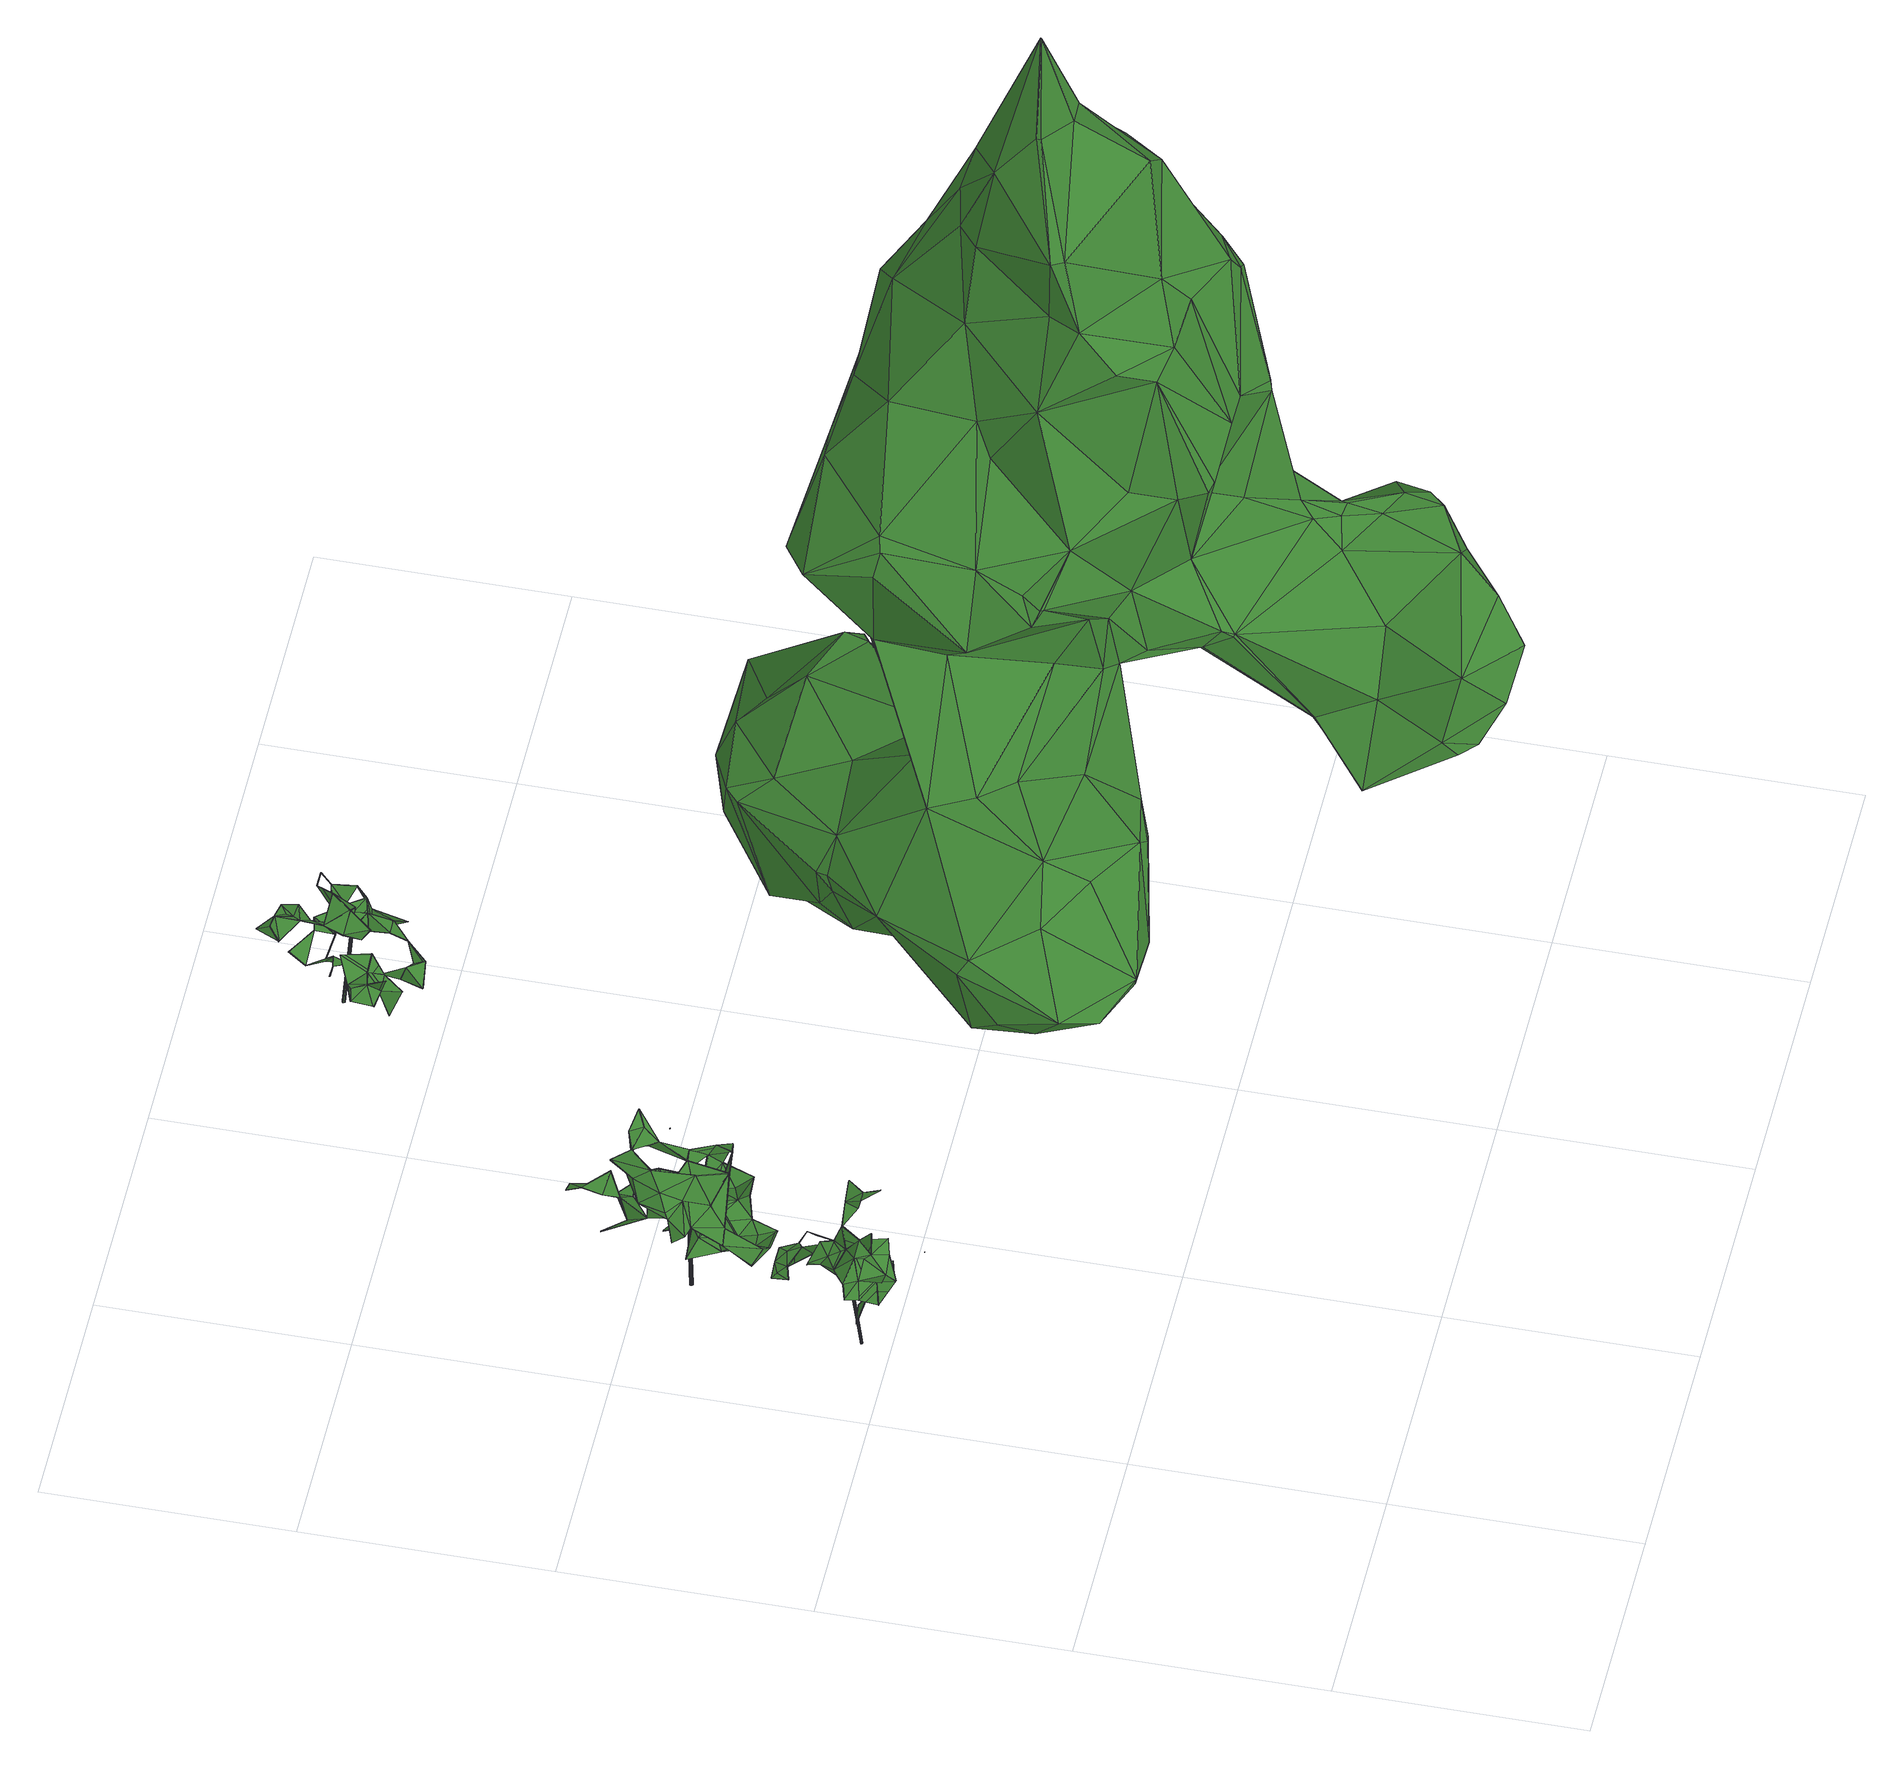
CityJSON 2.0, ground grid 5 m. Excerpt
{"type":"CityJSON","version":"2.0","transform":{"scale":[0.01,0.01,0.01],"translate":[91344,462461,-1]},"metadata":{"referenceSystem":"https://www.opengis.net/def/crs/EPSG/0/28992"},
"CityObjects":{
"tree1":{"type":"SolitaryVegetationObject","attributes":{"gtid":343,"crown_width_m":2.61,"crown_median_z":1.48,"trunk_H_m":1.97,"trunk_DBH_m":0.0463,"trunk_radius_m":0.0232,"trunk_base_height_m":-0.49,"original_gtid":"349"},"geometry":[{"type":"MultiSurface","lod":"3","boundaries":[[[0,1,2]],[[3,2,4]],[[5,6,7]],[[0,2,8]],[[9,10,11]],[[12,13,10]],[[14,15,16]],[[17,18,19]],[[20,21,22]],[[23,24,25]],[[26,24,23]],[[27,28,29]],[[13,30,16]],[[31,32,33]],[[34,35,36]],[[5,37,22]],[[22,37,38]],[[39,40,41]],[[42,43,44]],[[45,46,47]],[[48,27,49]],[[50,29,48]],[[20,51,52]],[[53,52,51]],[[54,55,56]],[[57,49,27]],[[58,6,28]],[[9,59,60]],[[61,62,63]],[[64,65,66]],[[3,4,62]],[[8,3,62]],[[67,25,24]],[[24,68,67]],[[67,68,25]],[[23,69,70]],[[71,62,61]],[[72,73,74]],[[0,71,75]],[[62,0,8]],[[71,0,62]],[[76,77,78]],[[79,80,47]],[[81,55,66]],[[12,82,13]],[[64,83,84]],[[55,83,64]],[[85,4,86]],[[25,87,88]],[[39,89,90]],[[39,90,40]],[[17,91,18]],[[82,33,13]],[[81,39,92]],[[8,2,3]],[[80,93,47]],[[40,94,41]],[[79,95,96]],[[53,97,44]],[[44,97,42]],[[42,98,43]],[[99,80,100]],[[91,17,22]],[[101,46,45]],[[79,46,101]],[[97,53,51]],[[97,51,38]],[[50,57,29]],[[29,27,48]],[[102,103,104]],[[99,100,105]],[[23,25,106]],[[107,41,34]],[[108,109,103]],[[27,83,28]],[[7,83,27]],[[30,110,16]],[[111,43,112]],[[113,114,105]],[[42,97,98]],[[84,83,7]],[[115,101,116]],[[95,115,117]],[[9,11,59]],[[32,110,30]],[[41,94,118]],[[116,117,115]],[[86,49,57]],[[106,25,88]],[[20,77,76]],[[36,92,107]],[[109,94,114]],[[88,69,106]],[[78,18,76]],[[97,53,98]],[[1,75,119]],[[57,120,86]],[[48,120,57]],[[116,95,117]],[[66,90,89]],[[40,90,66]],[[63,121,61]],[[4,85,62]],[[91,76,18]],[[122,30,13]],[[123,93,80]],[[121,43,111]],[[121,111,61]],[[66,70,102]],[[69,102,70]],[[63,62,85]],[[49,124,48]],[[2,1,124]],[[119,124,1]],[[2,124,4]],[[121,85,86]],[[63,85,121]],[[68,24,26]],[[92,35,56]],[[30,70,66]],[[81,89,39]],[[55,28,83]],[[116,96,95]],[[39,41,107]],[[29,7,27]],[[91,22,21]],[[105,100,125]],[[126,127,14]],[[60,82,128]],[[60,128,129]],[[33,60,31]],[[33,82,60]],[[32,130,122]],[[87,103,131]],[[87,108,103]],[[118,34,41]],[[123,100,93]],[[125,103,113]],[[132,128,10]],[[118,94,66]],[[51,22,38]],[[109,108,25]],[[32,56,130]],[[35,130,56]],[[35,118,130]],[[133,38,37]],[[14,127,15]],[[28,6,20]],[[125,113,105]],[[36,107,34]],[[107,92,39]],[[28,55,54]],[[32,31,110]],[[61,134,71]],[[111,134,61]],[[48,57,50]],[[101,95,79]],[[80,99,135]],[[115,95,101]],[[78,19,18]],[[99,105,103]],[[25,68,26]],[[25,26,109]],[[33,32,13]],[[32,54,56]],[[93,96,47]],[[34,118,35]],[[101,45,96]],[[101,96,116]],[[35,92,36]],[[120,134,111]],[[10,128,12]],[[12,128,82]],[[98,44,43]],[[50,53,133]],[[29,50,133]],[[119,71,134]],[[97,133,53]],[[47,96,45]],[[114,113,103]],[[114,103,109]],[[20,22,51]],[[132,9,129]],[[132,10,9]],[[135,136,137]],[[76,21,20]],[[99,103,102]],[[77,20,6]],[[77,6,5]],[[77,5,22]],[[138,125,100]],[[103,105,114]],[[103,114,40]],[[28,54,58]],[[133,97,38]],[[47,46,79]],[[59,11,10]],[[7,6,139]],[[132,129,128]],[[139,64,84]],[[139,84,140]],[[65,55,66]],[[98,53,44]],[[81,56,55]],[[109,66,94]],[[121,112,43]],[[58,64,139]],[[89,81,66]],[[16,60,59]],[[60,129,9]],[[88,136,69]],[[137,136,88]],[[102,136,99]],[[69,136,102]],[[135,137,141]],[[135,141,80]],[[138,80,141]],[[138,123,80]],[[58,65,64]],[[109,26,66]],[[122,66,26]],[[13,16,59]],[[31,60,16]],[[32,30,54]],[[54,30,55]],[[59,10,13]],[[23,70,30]],[[137,88,87]],[[66,104,40]],[[102,104,66]],[[112,120,111]],[[120,112,86]],[[86,112,121]],[[106,69,23]],[[64,66,55]],[[122,13,32]],[[92,56,81]],[[65,58,55]],[[54,55,58]],[[125,138,103]],[[76,91,21]],[[138,87,131]],[[141,87,138]],[[141,137,87]],[[30,66,55]],[[26,23,30]],[[26,30,122]],[[66,122,130]],[[114,94,40]],[[66,130,118]],[[40,104,103]],[[7,28,20]],[[52,37,20]],[[20,37,5]],[[7,20,5]],[[138,100,123]],[[27,29,57]],[[52,29,37]],[[7,29,28]],[[133,37,29]],[[53,29,52]],[[50,29,53]],[[7,140,84]],[[7,139,140]],[[96,80,79]],[[14,16,110]],[[14,110,126]],[[126,110,31]],[[142,143,144]],[[126,15,127]],[[31,16,15]],[[31,15,126]],[[138,131,103]],[[87,25,108]],[[96,100,80]],[[93,100,96]],[[48,124,120]],[[49,86,124]],[[4,124,86]],[[134,120,124]],[[134,124,119]],[[99,145,135]],[[136,135,145]],[[136,145,99]],[[139,6,58]],[[77,22,17]],[[77,17,78]],[[119,75,71]],[[78,17,19]],[[1,0,75]],[[146,147,148]],[[146,148,149]],[[147,150,151]],[[147,151,148]],[[148,151,152]],[[148,152,149]],[[152,151,153]],[[152,153,149]],[[151,150,154]],[[151,154,153]],[[153,154,155]],[[153,155,149]],[[154,150,156]],[[154,156,155]],[[155,156,157]],[[155,157,149]],[[156,150,158]],[[156,158,157]],[[157,158,159]],[[157,159,149]],[[159,158,160]],[[159,160,149]],[[158,150,161]],[[158,161,160]],[[160,161,162]],[[160,162,149]],[[162,161,163]],[[162,163,149]],[[161,150,164]],[[161,164,163]],[[163,164,165]],[[163,165,149]],[[164,150,166]],[[164,166,165]],[[165,166,167]],[[165,167,149]],[[167,166,168]],[[167,168,149]],[[166,150,169]],[[166,169,168]],[[168,169,170]],[[168,170,149]],[[169,150,171]],[[169,171,170]],[[170,171,172]],[[170,172,149]],[[171,150,173]],[[171,173,172]],[[172,173,174]],[[172,174,149]],[[174,173,175]],[[174,175,149]],[[173,150,176]],[[173,176,175]],[[176,150,147]],[[176,147,175]],[[175,147,146]],[[175,146,149]]]}]},
"tree2":{"type":"SolitaryVegetationObject","attributes":{"gtid":344,"crown_width_m":3.26,"crown_median_z":1.35,"trunk_H_m":2.02,"trunk_DBH_m":0.0601,"trunk_radius_m":0.03,"trunk_base_height_m":-0.67,"original_gtid":"350"},"geometry":[{"type":"MultiSurface","lod":"3","boundaries":[[[177,178,179]],[[180,181,182]],[[183,184,185]],[[186,187,188]],[[179,189,190]],[[179,190,177]],[[191,192,193]],[[194,195,196]],[[197,193,198]],[[199,200,201]],[[183,202,203]],[[204,205,206]],[[207,208,209]],[[197,198,181]],[[197,181,180]],[[210,211,212]],[[213,214,215]],[[216,217,218]],[[219,220,221]],[[199,222,223]],[[203,202,224]],[[225,199,226]],[[227,228,203]],[[229,230,231]],[[180,232,233]],[[227,234,228]],[[206,229,204]],[[235,217,236]],[[217,182,181]],[[208,237,238]],[[194,184,195]],[[204,229,238]],[[239,238,229]],[[240,241,220]],[[229,231,242]],[[229,242,239]],[[243,244,245]],[[246,247,248]],[[249,250,251]],[[244,243,252]],[[203,253,183]],[[215,254,213]],[[215,214,255]],[[199,223,200]],[[256,257,258]],[[259,257,256]],[[260,261,262]],[[263,261,260]],[[237,220,219]],[[264,255,265]],[[266,267,268]],[[213,261,263]],[[269,270,271]],[[187,272,273]],[[274,275,276]],[[277,274,276]],[[278,279,260]],[[263,260,279]],[[233,193,197]],[[243,200,223]],[[243,223,222]],[[266,268,196]],[[243,245,200]],[[280,281,282]],[[180,233,197]],[[283,199,284]],[[285,286,194]],[[287,288,289]],[[190,290,177]],[[191,193,291]],[[233,291,193]],[[292,222,293]],[[294,295,296]],[[208,231,209]],[[259,256,297]],[[241,298,230]],[[299,241,230]],[[300,250,301]],[[297,301,250]],[[302,303,207]],[[302,207,304]],[[182,232,180]],[[305,306,262]],[[250,300,307]],[[217,235,308]],[[192,309,310]],[[192,310,268]],[[252,292,244]],[[273,272,282]],[[282,311,294]],[[238,237,312]],[[192,191,309]],[[313,314,315]],[[314,316,315]],[[315,317,313]],[[295,318,179]],[[315,319,320]],[[316,319,315]],[[255,214,265]],[[321,276,210]],[[322,267,323]],[[322,323,236]],[[291,324,325]],[[214,213,263]],[[294,326,282]],[[268,198,192]],[[188,187,273]],[[327,328,254]],[[329,330,204]],[[300,331,231]],[[301,231,331]],[[301,331,300]],[[314,332,316]],[[308,216,218]],[[322,290,333]],[[313,317,303]],[[258,297,256]],[[259,297,258]],[[208,238,239]],[[327,334,328]],[[200,245,292]],[[271,335,305]],[[253,228,336]],[[305,335,306]],[[284,306,335]],[[271,270,335]],[[337,335,270]],[[338,237,317]],[[301,209,231]],[[324,339,325]],[[304,207,301]],[[240,340,177]],[[178,177,340]],[[305,261,271]],[[213,271,261]],[[280,195,341]],[[266,195,280]],[[185,184,202]],[[183,185,202]],[[236,282,342]],[[338,343,320]],[[342,272,296]],[[272,342,282]],[[262,306,269]],[[262,269,260]],[[273,282,326]],[[246,248,210]],[[262,261,305]],[[336,311,253]],[[294,272,326]],[[268,310,196]],[[344,334,304]],[[302,304,334]],[[214,263,265]],[[317,237,208]],[[316,345,319]],[[320,319,345]],[[346,347,348]],[[218,217,349]],[[215,264,254]],[[255,264,215]],[[320,345,350]],[[330,336,351]],[[330,351,205]],[[260,352,278]],[[320,350,240]],[[322,333,267]],[[224,286,285]],[[268,267,333]],[[323,282,236]],[[202,184,224]],[[288,345,316]],[[294,311,295]],[[293,353,292]],[[321,354,276]],[[355,249,274]],[[222,199,283]],[[210,276,275]],[[311,318,295]],[[346,340,350]],[[301,356,304]],[[344,304,356]],[[344,356,301]],[[265,263,279]],[[311,282,281]],[[327,302,334]],[[355,274,212]],[[212,274,210]],[[310,357,196]],[[240,350,340]],[[250,358,241]],[[323,359,282]],[[267,359,323]],[[236,217,216]],[[200,353,201]],[[292,353,200]],[[194,286,184]],[[222,283,293]],[[230,300,231]],[[306,284,225]],[[292,245,244]],[[354,360,276]],[[354,321,360]],[[277,276,337]],[[204,361,329]],[[306,225,277]],[[246,277,225]],[[272,332,326]],[[188,326,332]],[[288,350,345]],[[283,247,293]],[[282,359,266]],[[267,266,359]],[[337,284,335]],[[253,362,195]],[[337,276,284]],[[194,196,357]],[[206,205,351]],[[296,295,179]],[[266,280,282]],[[253,195,183]],[[189,227,203]],[[189,363,227]],[[314,186,332]],[[303,364,313]],[[203,190,189]],[[196,195,266]],[[183,195,184]],[[204,330,205]],[[315,343,317]],[[211,210,275]],[[248,360,321]],[[276,360,248]],[[191,291,365]],[[308,366,367]],[[199,225,284]],[[186,368,369]],[[278,369,368]],[[308,235,187]],[[187,366,308]],[[322,370,290]],[[230,371,234]],[[314,368,186]],[[198,372,349]],[[292,252,222]],[[217,339,324]],[[181,198,217]],[[362,341,195]],[[268,333,198]],[[253,281,362]],[[222,252,243]],[[203,228,253]],[[280,341,281]],[[248,321,210]],[[271,254,328]],[[296,178,342]],[[271,213,254]],[[257,259,258]],[[344,301,297]],[[329,318,330]],[[186,188,332]],[[177,373,211]],[[253,311,281]],[[362,281,341]],[[208,207,317]],[[303,317,207]],[[238,361,204]],[[312,361,238]],[[201,226,199]],[[188,273,326]],[[285,357,310]],[[285,310,365]],[[191,365,310]],[[191,310,309]],[[353,293,246]],[[353,246,201]],[[274,246,210]],[[237,219,312]],[[274,277,246]],[[366,187,186]],[[369,366,186]],[[264,279,254]],[[220,320,240]],[[237,320,220]],[[338,320,237]],[[291,372,365]],[[240,177,250]],[[240,250,241]],[[269,306,270]],[[349,372,291]],[[296,272,294]],[[287,350,288]],[[283,284,247]],[[334,347,328]],[[344,347,334]],[[241,374,298]],[[218,291,325]],[[218,349,291]],[[315,320,343]],[[206,371,229]],[[230,229,371]],[[211,251,250]],[[228,234,206]],[[371,206,234]],[[219,234,329]],[[299,230,234]],[[308,339,217]],[[317,343,338]],[[198,349,217]],[[375,376,377]],[[324,182,217]],[[291,233,324]],[[324,233,232]],[[232,182,324]],[[179,178,296]],[[367,178,249]],[[346,328,347]],[[293,247,246]],[[277,270,306]],[[236,178,367]],[[236,367,235]],[[337,270,277]],[[284,248,247]],[[177,211,250]],[[285,378,224]],[[250,348,297]],[[194,357,285]],[[348,250,346]],[[178,340,249]],[[250,249,340]],[[189,379,363]],[[189,179,379]],[[179,363,379]],[[380,372,333]],[[284,276,248]],[[289,288,316]],[[246,225,226]],[[246,226,201]],[[269,352,260]],[[198,193,192]],[[249,251,274]],[[203,224,190]],[[271,328,269]],[[312,219,361]],[[236,370,322]],[[216,370,236]],[[216,367,370]],[[249,370,367]],[[333,372,198]],[[250,307,374]],[[287,369,352]],[[278,352,369]],[[184,286,224]],[[228,206,351]],[[228,351,336]],[[221,234,219]],[[299,234,221]],[[299,221,241]],[[221,220,241]],[[179,234,363]],[[227,363,234]],[[275,274,251]],[[275,251,211]],[[308,367,216]],[[333,290,381]],[[381,290,190]],[[381,190,224]],[[218,339,308]],[[325,339,218]],[[329,361,219]],[[368,302,327]],[[355,212,373]],[[373,212,211]],[[249,373,177]],[[373,249,355]],[[375,377,382]],[[377,376,382]],[[376,375,382]],[[259,347,297]],[[297,347,344]],[[374,307,298]],[[230,298,307]],[[230,307,300]],[[236,342,178]],[[366,289,367]],[[287,289,366]],[[367,289,235]],[[187,289,272]],[[235,289,187]],[[272,289,332]],[[316,332,289]],[[346,350,287]],[[287,366,369]],[[264,265,279]],[[327,279,278]],[[327,254,279]],[[285,372,380]],[[365,372,285]],[[301,207,209]],[[290,370,177]],[[249,177,370]],[[297,348,347]],[[234,179,318]],[[234,318,329]],[[336,330,318]],[[336,318,311]],[[374,241,358]],[[374,358,250]],[[333,381,383]],[[380,333,378]],[[285,380,378]],[[333,383,378]],[[313,364,314]],[[224,378,381]],[[381,378,383]],[[208,242,231]],[[208,239,242]],[[278,368,327]],[[287,352,346]],[[346,352,328]],[[328,352,269]],[[368,364,302]],[[302,364,303]],[[314,364,368]],[[250,340,346]],[[384,385,386]],[[384,386,387]],[[386,385,388]],[[386,388,387]],[[387,388,389]],[[387,389,390]],[[388,385,391]],[[388,391,389]],[[389,391,392]],[[389,392,390]],[[391,385,393]],[[391,393,392]],[[392,393,394]],[[392,394,390]],[[394,393,395]],[[394,395,390]],[[393,385,396]],[[393,396,395]],[[396,385,397]],[[396,397,395]],[[395,397,398]],[[395,398,390]],[[397,385,399]],[[397,399,398]],[[398,399,400]],[[398,400,390]],[[399,385,401]],[[399,401,400]],[[400,401,402]],[[400,402,390]],[[401,385,403]],[[401,403,402]],[[402,403,404]],[[402,404,390]],[[404,403,405]],[[404,405,390]],[[403,385,406]],[[403,406,405]],[[405,406,407]],[[405,407,390]],[[406,385,408]],[[406,408,407]],[[408,385,409]],[[408,409,407]],[[407,409,410]],[[407,410,390]],[[410,409,411]],[[410,411,390]],[[409,385,412]],[[409,412,411]],[[411,412,413]],[[411,413,390]],[[412,385,414]],[[412,414,413]],[[413,414,415]],[[413,415,390]],[[414,385,416]],[[414,416,415]],[[415,416,417]],[[415,417,390]],[[416,385,418]],[[416,418,417]],[[418,385,419]],[[418,419,417]],[[417,419,420]],[[417,420,390]],[[419,385,421]],[[419,421,420]],[[420,421,422]],[[420,422,390]],[[422,421,423]],[[422,423,390]],[[421,385,384]],[[421,384,423]],[[423,384,387]],[[423,387,390]]]}]},
"tree3":{"type":"SolitaryVegetationObject","attributes":{"gtid":346,"crown_width_m":2.91,"crown_median_z":1.24,"trunk_H_m":2.06,"trunk_DBH_m":0.0538,"trunk_radius_m":0.0269,"trunk_base_height_m":-0.82,"original_gtid":"352"},"geometry":[{"type":"MultiSurface","lod":"3","boundaries":[[[424,425,426]],[[427,426,425]],[[428,429,430]],[[431,432,433]],[[434,432,431]],[[435,436,437]],[[438,439,440]],[[441,442,443]],[[444,445,446]],[[443,442,447]],[[448,437,436]],[[449,450,451]],[[452,451,450]],[[452,453,454]],[[450,453,452]],[[455,456,457]],[[458,424,459]],[[454,460,452]],[[461,462,463]],[[464,465,466]],[[464,466,453]],[[467,468,469]],[[470,468,467]],[[459,471,472]],[[473,468,474]],[[475,468,473]],[[476,477,478]],[[479,480,481]],[[482,483,484]],[[485,486,437]],[[457,487,455]],[[488,489,490]],[[491,455,457]],[[432,492,493]],[[494,492,432]],[[495,427,496]],[[475,473,497]],[[498,499,448]],[[500,501,502]],[[500,470,501]],[[435,503,504]],[[505,455,506]],[[486,507,508]],[[509,510,511]],[[473,512,497]],[[513,440,514]],[[485,515,508]],[[516,435,517]],[[518,496,519]],[[453,452,441]],[[520,521,507]],[[477,522,478]],[[507,521,485]],[[523,524,467]],[[525,526,465]],[[527,528,520]],[[520,528,529]],[[490,530,531]],[[447,442,451]],[[461,532,533]],[[437,517,435]],[[435,516,534]],[[474,468,502]],[[535,536,537]],[[448,499,515]],[[448,515,437]],[[444,538,539]],[[485,508,507]],[[441,452,442]],[[486,498,540]],[[495,519,511]],[[504,517,540]],[[520,529,521]],[[541,461,533]],[[542,470,434]],[[487,455,505]],[[519,496,427]],[[505,506,543]],[[485,437,515]],[[516,517,544]],[[544,517,504]],[[447,545,443]],[[545,546,463]],[[545,547,443]],[[435,534,503]],[[433,432,500]],[[434,500,432]],[[515,499,508]],[[527,520,507]],[[548,549,537]],[[443,547,465]],[[503,544,504]],[[550,502,468]],[[444,539,445]],[[476,548,477]],[[526,525,476]],[[538,430,551]],[[428,430,538]],[[552,553,491]],[[552,491,446]],[[495,426,427]],[[518,519,495]],[[490,531,554]],[[555,468,475]],[[514,513,556]],[[509,557,482]],[[558,550,474]],[[483,559,458]],[[485,521,486]],[[486,521,507]],[[539,551,445]],[[439,438,514]],[[505,543,487]],[[548,537,522]],[[532,478,522]],[[465,560,525]],[[537,533,522]],[[537,561,533]],[[488,490,554]],[[514,440,439]],[[562,472,471]],[[563,525,542]],[[424,559,511]],[[535,512,564]],[[469,565,467]],[[462,545,463]],[[474,502,558]],[[566,559,483]],[[532,476,478]],[[512,473,555]],[[550,470,469]],[[470,550,468]],[[567,568,569]],[[433,570,431]],[[444,571,572]],[[573,430,571]],[[574,525,563]],[[434,431,563]],[[559,566,557]],[[511,575,425]],[[511,576,495]],[[426,577,578]],[[570,579,580]],[[496,518,495]],[[567,569,558]],[[579,581,582]],[[498,448,436]],[[498,486,499]],[[550,500,502]],[[433,569,568]],[[486,508,499]],[[459,583,584]],[[461,526,532]],[[476,532,526]],[[525,585,476]],[[497,564,475]],[[501,558,502]],[[537,536,561]],[[438,553,552]],[[453,460,454]],[[466,460,453]],[[532,522,533]],[[473,469,555]],[[568,586,431]],[[431,586,534]],[[431,534,516]],[[446,587,553]],[[534,586,568]],[[491,553,587]],[[491,587,455]],[[557,566,482]],[[544,588,516]],[[562,531,484]],[[446,589,571]],[[533,523,541]],[[545,462,547]],[[563,493,574]],[[577,590,578]],[[591,470,524]],[[591,524,561]],[[592,466,463]],[[501,470,494]],[[501,494,432]],[[465,547,462]],[[506,487,543]],[[476,549,548]],[[585,549,476]],[[545,447,546]],[[471,459,584]],[[529,527,521]],[[575,511,519]],[[507,521,527]],[[563,542,434]],[[510,577,426]],[[510,426,576]],[[565,542,525]],[[500,434,470]],[[457,593,491]],[[506,455,487]],[[426,495,576]],[[554,590,510]],[[552,573,589]],[[552,589,438]],[[470,542,469]],[[446,593,587]],[[593,446,491]],[[514,438,589]],[[542,565,469]],[[516,588,431]],[[570,568,431]],[[503,534,581]],[[570,581,579]],[[511,425,424]],[[465,441,443]],[[550,469,474]],[[479,481,568]],[[594,522,477]],[[525,560,565]],[[442,452,451]],[[558,569,550]],[[467,564,523]],[[535,564,467]],[[569,500,550]],[[569,433,500]],[[572,538,444]],[[446,553,438]],[[538,551,539]],[[471,595,562]],[[513,587,596]],[[597,513,556]],[[559,557,511]],[[557,509,511]],[[468,555,469]],[[530,490,489]],[[438,440,589]],[[513,589,440]],[[514,589,513]],[[465,464,441]],[[453,441,464]],[[461,466,526]],[[463,466,461]],[[526,466,465]],[[554,531,562]],[[482,484,531]],[[452,592,451]],[[484,483,472]],[[484,472,562]],[[529,528,527]],[[474,469,473]],[[575,427,425]],[[572,598,428]],[[430,429,572]],[[572,428,538]],[[428,598,429]],[[572,429,598]],[[563,588,493]],[[565,560,467]],[[568,481,534]],[[578,595,584]],[[471,584,595]],[[563,431,588]],[[451,599,447]],[[546,447,599]],[[546,599,451]],[[458,559,424]],[[568,570,433]],[[512,535,497]],[[541,497,535]],[[461,535,537]],[[446,571,444]],[[461,560,462]],[[482,566,483]],[[541,535,461]],[[510,590,577]],[[483,458,472]],[[459,472,458]],[[556,596,597]],[[556,513,596]],[[597,596,457]],[[583,459,600]],[[589,446,438]],[[592,452,460]],[[519,427,575]],[[585,560,549]],[[585,536,560]],[[424,600,459]],[[530,489,488]],[[512,555,564]],[[475,564,555]],[[567,558,579]],[[574,492,585]],[[584,583,578]],[[582,581,534]],[[592,460,466]],[[465,462,560]],[[486,540,437]],[[517,437,540]],[[525,574,585]],[[467,524,470]],[[536,535,467]],[[536,467,560]],[[588,432,493]],[[588,544,432]],[[481,480,582]],[[461,537,560]],[[558,580,579]],[[554,562,595]],[[479,582,480]],[[498,436,540]],[[504,540,436]],[[504,436,435]],[[548,522,477]],[[568,582,479]],[[481,582,534]],[[546,451,592]],[[546,592,463]],[[587,513,456]],[[587,456,455]],[[567,582,568]],[[579,582,567]],[[510,576,511]],[[497,541,564]],[[541,523,564]],[[560,537,549]],[[501,580,558]],[[494,470,492]],[[426,600,424]],[[451,452,449]],[[449,452,450]],[[492,574,493]],[[470,591,492]],[[585,492,591]],[[585,591,536]],[[536,591,561]],[[533,524,523]],[[561,524,533]],[[597,456,513]],[[432,580,501]],[[570,580,432]],[[572,571,430]],[[573,571,589]],[[457,587,593]],[[596,587,457]],[[570,432,581]],[[503,581,544]],[[432,544,581]],[[430,445,551]],[[573,445,430]],[[552,445,573]],[[552,446,445]],[[457,456,597]],[[578,600,426]],[[583,600,578]],[[595,590,554]],[[488,531,530]],[[509,482,531]],[[509,531,510]],[[488,510,531]],[[554,510,488]],[[595,578,590]],[[601,602,603]],[[601,603,604]],[[604,603,605]],[[604,605,606]],[[603,602,607]],[[603,607,605]],[[605,607,608]],[[605,608,606]],[[607,602,609]],[[607,609,608]],[[608,609,610]],[[608,610,606]],[[609,602,611]],[[609,611,610]],[[610,611,612]],[[610,612,606]],[[611,602,613]],[[611,613,612]],[[613,602,614]],[[613,614,612]],[[612,614,615]],[[612,615,606]],[[614,602,616]],[[614,616,615]],[[615,616,617]],[[615,617,606]],[[616,602,618]],[[616,618,617]],[[617,618,619]],[[617,619,606]],[[618,602,620]],[[618,620,619]],[[620,602,621]],[[620,621,619]],[[619,621,622]],[[619,622,606]],[[622,621,623]],[[622,623,606]],[[621,602,624]],[[621,624,623]],[[624,602,625]],[[624,625,623]],[[623,625,626]],[[623,626,606]],[[626,625,627]],[[626,627,606]],[[625,602,628]],[[625,628,627]],[[627,628,629]],[[627,629,606]],[[628,602,630]],[[628,630,629]],[[629,630,631]],[[629,631,606]],[[630,602,632]],[[630,632,631]],[[631,632,633]],[[631,633,606]],[[632,602,634]],[[632,634,633]],[[633,634,635]],[[633,635,606]],[[634,602,636]],[[634,636,635]],[[635,636,637]],[[635,637,606]],[[636,602,601]],[[636,601,637]],[[637,601,638]],[[637,638,606]],[[638,601,604]],[[638,604,606]]]}]},
"tree4":{"type":"SolitaryVegetationObject","attributes":{"gtid":132,"crown_width_m":12.26,"crown_median_z":6.78,"trunk_H_m":6.88,"trunk_DBH_m":0.608,"trunk_radius_m":0.304,"trunk_base_height_m":-0.1,"original_gtid":"136"},"geometry":[{"type":"Solid","lod":"3","boundaries":[[[[639,640,641]],[[642,643,644]],[[645,646,647]],[[648,649,650]],[[651,652,653]],[[651,653,654]],[[655,656,657]],[[658,657,656]],[[659,660,661]],[[662,652,663]],[[664,665,666]],[[664,667,665]],[[668,654,669]],[[648,650,670]],[[671,672,673]],[[674,675,676]],[[677,678,679]],[[680,667,681]],[[682,683,684]],[[647,646,685]],[[650,686,670]],[[687,664,688]],[[689,690,691]],[[692,693,694]],[[695,696,697]],[[659,698,660]],[[699,700,701]],[[702,700,699]],[[703,704,705]],[[706,707,708]],[[709,710,685]],[[711,712,713]],[[714,695,715]],[[716,717,662]],[[687,667,664]],[[715,695,718]],[[657,719,720]],[[721,639,722]],[[704,723,724]],[[715,718,725]],[[726,698,727]],[[660,698,726]],[[655,654,656]],[[728,729,706]],[[708,730,714]],[[708,714,706]],[[702,699,731]],[[732,733,734]],[[735,736,737]],[[732,667,680]],[[731,738,739]],[[710,740,641]],[[723,703,741]],[[700,742,743]],[[744,745,713]],[[721,746,747]],[[721,716,746]],[[748,711,749]],[[717,716,750]],[[751,752,753]],[[646,754,709]],[[755,756,692]],[[720,664,666]],[[757,706,729]],[[646,645,754]],[[679,758,677]],[[747,640,639]],[[731,704,738]],[[675,679,676]],[[759,713,760]],[[761,641,740]],[[639,641,761]],[[762,725,718]],[[664,719,688]],[[720,719,664]],[[659,696,698]],[[763,764,765]],[[766,763,765]],[[743,739,738]],[[743,767,648]],[[731,705,704]],[[738,704,724]],[[768,725,762]],[[738,724,743]],[[720,666,769]],[[693,770,688]],[[688,694,693]],[[708,707,771]],[[641,640,685]],[[703,723,704]],[[768,729,728]],[[697,696,659]],[[772,718,695]],[[772,695,697]],[[662,746,716]],[[773,774,775]],[[776,777,778]],[[743,742,739]],[[739,742,731]],[[731,742,702]],[[741,779,780]],[[741,781,779]],[[747,647,685]],[[746,647,747]],[[782,783,736]],[[745,760,713]],[[725,768,728]],[[725,728,715]],[[715,728,706]],[[714,715,706]],[[784,651,655]],[[707,706,757]],[[785,659,661]],[[775,786,751]],[[741,703,705]],[[787,644,788]],[[699,705,731]],[[647,746,662]],[[647,662,645]],[[701,670,686]],[[682,684,789]],[[682,709,754]],[[747,685,640]],[[721,747,639]],[[658,688,719]],[[657,658,719]],[[668,669,790]],[[648,670,743]],[[774,791,767]],[[702,742,700]],[[718,792,762]],[[700,670,701]],[[700,743,670]],[[694,755,692]],[[778,777,771]],[[778,771,707]],[[730,771,777]],[[708,771,730]],[[687,770,681]],[[712,793,794]],[[655,651,654]],[[683,733,684]],[[734,733,683]],[[682,754,683]],[[795,796,789]],[[768,797,798]],[[707,799,800]],[[778,735,776]],[[646,709,685]],[[801,779,802]],[[803,804,805]],[[675,805,797]],[[675,674,805]],[[805,806,797]],[[757,729,798]],[[768,798,729]],[[784,720,807]],[[701,686,671]],[[805,804,806]],[[808,698,696]],[[808,696,714]],[[714,696,695]],[[656,654,668]],[[668,755,656]],[[666,665,769]],[[809,672,649]],[[649,672,671]],[[769,665,732]],[[732,665,667]],[[784,655,657]],[[780,801,723]],[[810,811,795]],[[795,812,810]],[[784,657,720]],[[674,803,805]],[[674,813,803]],[[813,814,803]],[[779,763,815]],[[779,781,763]],[[677,792,643]],[[677,643,642]],[[671,673,764]],[[764,701,671]],[[816,817,818]],[[814,818,817]],[[730,819,714]],[[750,721,722]],[[658,694,688]],[[685,710,641]],[[820,773,775]],[[821,822,788]],[[722,639,761]],[[809,649,648]],[[736,735,800]],[[823,824,793]],[[822,824,823]],[[686,650,649]],[[825,799,798]],[[814,804,803]],[[782,800,825]],[[825,800,799]],[[783,826,736]],[[773,793,712]],[[826,759,737]],[[726,737,759]],[[660,744,661]],[[745,744,660]],[[712,794,744]],[[788,822,787]],[[817,827,828]],[[741,780,723]],[[727,808,819]],[[721,750,716]],[[823,820,829]],[[659,785,697]],[[830,697,785]],[[713,712,744]],[[753,831,832]],[[687,681,667]],[[744,833,661]],[[794,833,744]],[[793,820,823]],[[688,770,687]],[[748,749,765]],[[813,674,812]],[[813,812,814]],[[656,694,658]],[[757,798,799]],[[757,799,707]],[[693,692,756]],[[673,748,765]],[[795,834,796]],[[653,652,654]],[[643,788,644]],[[677,642,678]],[[835,836,668]],[[681,837,680]],[[768,762,838]],[[761,839,722]],[[787,822,840]],[[781,741,705]],[[732,680,789]],[[740,710,841]],[[766,749,842]],[[740,841,761]],[[680,812,795]],[[789,680,795]],[[829,751,843]],[[797,806,798]],[[825,798,806]],[[735,726,727]],[[770,693,681]],[[676,678,810]],[[801,844,723]],[[676,810,674]],[[812,674,810]],[[662,845,645]],[[754,645,845]],[[642,644,846]],[[679,678,676]],[[843,847,829]],[[847,848,829]],[[758,838,762]],[[679,838,758]],[[743,844,767]],[[724,844,743]],[[834,848,790]],[[720,769,807]],[[642,846,678]],[[786,752,751]],[[848,849,790]],[[783,850,826]],[[851,850,783]],[[825,852,783]],[[825,783,782]],[[773,791,774]],[[689,828,690]],[[827,690,828]],[[842,826,850]],[[825,691,852]],[[656,755,694]],[[853,766,854]],[[796,834,841]],[[683,845,734]],[[754,845,683]],[[734,845,663]],[[758,792,677]],[[762,792,758]],[[781,705,699]],[[816,818,837]],[[663,845,662]],[[793,855,794]],[[824,855,793]],[[780,779,801]],[[734,663,651]],[[846,856,678]],[[829,840,822]],[[793,773,820]],[[767,844,774]],[[831,753,802]],[[753,752,802]],[[787,840,857]],[[723,844,724]],[[841,839,761]],[[856,857,840]],[[773,712,809]],[[858,859,816]],[[781,860,763]],[[699,860,781]],[[669,750,839]],[[669,839,790]],[[788,643,792]],[[788,792,821]],[[772,792,718]],[[827,691,690]],[[853,832,831]],[[853,831,861]],[[804,689,691]],[[846,857,856]],[[846,644,857]],[[689,804,828]],[[823,862,822]],[[829,822,862]],[[829,862,823]],[[834,839,841]],[[828,804,814]],[[794,855,833]],[[672,809,748]],[[814,817,828]],[[722,839,750]],[[831,802,861]],[[787,857,644]],[[750,669,717]],[[861,815,763]],[[861,802,815]],[[779,815,802]],[[712,748,809]],[[767,791,648]],[[824,821,863]],[[774,844,801]],[[673,672,748]],[[764,673,765]],[[824,863,855]],[[680,818,812]],[[814,812,818]],[[847,849,848]],[[811,834,795]],[[792,772,863]],[[792,863,821]],[[858,816,837]],[[858,837,681]],[[818,680,837]],[[827,832,853]],[[817,832,827]],[[691,827,853]],[[809,648,791]],[[809,791,773]],[[811,864,834]],[[848,834,864]],[[735,737,726]],[[763,766,861]],[[850,851,766]],[[789,684,865]],[[789,865,732]],[[669,652,717]],[[654,652,669]],[[745,660,760]],[[736,800,782]],[[707,800,778]],[[810,864,811]],[[726,760,660]],[[759,760,726]],[[866,825,806]],[[866,806,804]],[[842,749,711]],[[711,748,712]],[[735,727,776]],[[860,699,701]],[[860,701,764]],[[763,860,764]],[[817,816,859]],[[839,834,790]],[[829,848,840]],[[775,774,786]],[[801,752,786]],[[802,752,801]],[[756,755,836]],[[801,786,774]],[[649,671,686]],[[691,866,804]],[[691,825,866]],[[765,749,766]],[[850,766,842]],[[852,854,783]],[[851,783,854]],[[766,851,854]],[[853,861,766]],[[691,853,854]],[[852,691,854]],[[756,753,867]],[[756,867,693]],[[733,732,865]],[[698,808,727]],[[668,790,849]],[[835,847,868]],[[679,675,838]],[[832,859,753]],[[832,817,859]],[[772,697,830]],[[863,772,830]],[[856,840,864]],[[848,864,840]],[[663,652,651]],[[777,776,819]],[[777,819,730]],[[778,800,735]],[[717,652,662]],[[821,824,822]],[[826,737,736]],[[808,714,819]],[[784,807,651]],[[869,734,651]],[[869,807,769]],[[869,651,807]],[[797,838,675]],[[797,768,838]],[[734,869,732]],[[769,732,869]],[[776,727,819]],[[668,836,755]],[[756,836,753]],[[835,753,836]],[[709,682,870]],[[693,867,681]],[[859,858,867]],[[681,867,858]],[[859,867,753]],[[842,759,826]],[[863,871,855]],[[833,855,871]],[[833,871,661]],[[785,871,830]],[[830,871,863]],[[711,759,842]],[[759,711,713]],[[785,661,871]],[[810,678,864]],[[856,864,678]],[[775,751,820]],[[849,835,668]],[[847,835,849]],[[820,751,829]],[[751,868,843]],[[843,868,847]],[[753,835,868]],[[753,868,751]],[[733,865,684]],[[709,870,710]],[[841,710,870]],[[789,870,682]],[[796,870,789]],[[841,870,796]],[[872,873,874]],[[872,874,875]],[[875,874,876]],[[875,876,877]],[[874,873,878]],[[874,878,876]],[[876,878,879]],[[876,879,877]],[[878,873,880]],[[878,880,879]],[[879,880,881]],[[879,881,877]],[[880,873,882]],[[880,882,881]],[[881,882,883]],[[881,883,877]],[[882,873,884]],[[882,884,883]],[[883,884,885]],[[883,885,877]],[[884,873,886]],[[884,886,885]],[[885,886,887]],[[885,887,877]],[[886,873,888]],[[886,888,887]],[[887,888,889]],[[887,889,877]],[[888,873,890]],[[888,890,889]],[[889,890,891]],[[889,891,877]],[[890,873,892]],[[890,892,891]],[[891,892,893]],[[891,893,877]],[[892,873,894]],[[892,894,893]],[[893,894,895]],[[893,895,877]],[[894,873,896]],[[894,896,895]],[[895,896,897]],[[895,897,877]],[[896,873,898]],[[896,898,897]],[[897,898,899]],[[897,899,877]],[[898,873,900]],[[898,900,899]],[[899,900,901]],[[899,901,877]],[[900,873,902]],[[900,902,901]],[[901,902,903]],[[901,903,877]],[[902,873,904]],[[902,904,903]],[[903,904,905]],[[903,905,877]],[[904,873,906]],[[904,906,905]],[[905,906,907]],[[905,907,877]],[[906,873,908]],[[906,908,907]],[[907,908,909]],[[907,909,877]],[[908,873,910]],[[908,910,909]],[[909,910,911]],[[909,911,877]],[[910,873,912]],[[910,912,911]],[[911,912,913]],[[911,913,877]],[[912,873,914]],[[912,914,913]],[[913,914,915]],[[913,915,877]],[[914,873,916]],[[914,916,915]],[[915,916,917]],[[915,917,877]],[[916,873,918]],[[916,918,917]],[[917,918,919]],[[917,919,877]],[[918,873,920]],[[918,920,919]],[[919,920,921]],[[919,921,877]],[[920,873,872]],[[920,872,921]],[[921,872,875]],[[921,875,877]]]]}]}
},
"vertices":[
[175,1226,190],[166,1191,202],[166,1192,203],[185,1217,197],[200,1201,203],[251,1049,205],[222,1074,248],[222,1075,247],[175,1227,191],[199,1021,450],[191,1053,445],[192,1053,445],[206,1083,457],[188,1087,416],[248,1069,365],[248,1069,366],[213,1067,377],[233,1001,171],[234,1001,171],[233,1001,170],[252,1049,206],[268,1011,190],[246,1040,192],[153,1051,356],[138,1026,395],[126,1023,349],[152,1052,356],[219,1145,254],[223,1075,248],[251,1120,221],[175,1089,363],[213,1069,377],[176,1090,363],[190,1087,416],[137,1148,287],[174,1132,312],[145,1152,274],[270,1090,196],[288,1074,177],[141,1124,286],[109,1086,296],[140,1125,286],[312,1169,180],[309,1186,190],[313,1169,181],[152,1053,177],[152,1053,178],[143,1032,219],[211,1152,236],[211,1153,237],[251,1121,221],[288,1074,178],[271,1090,196],[296,1125,189],[202,1076,314],[201,1076,314],[178,1106,318],[221,1145,254],[184,1049,284],[197,1059,416],[199,1059,416],[248,1227,198],[216,1229,192],[248,1227,200],[184,1051,284],[184,1050,284],[153,1078,324],[137,1025,395],[137,1026,395],[169,1007,331],[152,1051,355],[216,1228,191],[301,957,192],[301,957,191],[302,957,191],[185,1217,195],[267,1011,190],[246,1040,193],[233,1001,172],[142,1033,219],[101,1003,242],[177,1105,318],[206,1084,456],[221,1075,248],[182,1078,234],[235,1209,206],[242,1181,217],[109,992,318],[147,993,335],[144,1111,305],[115,1093,304],[267,1011,189],[174,1131,311],[100,1003,241],[114,1093,304],[92,1045,192],[142,1032,219],[296,1125,188],[312,1169,182],[105,1008,300],[100,1004,242],[152,1054,178],[122,1037,339],[89,1040,312],[117,1053,340],[72,1036,277],[174,1001,350],[145,1151,274],[121,1037,340],[117,1054,341],[213,1068,376],[259,1192,207],[259,1191,208],[48,1059,297],[80,1068,305],[92,1045,191],[92,1044,191],[91,1045,191],[144,1111,307],[200,1201,201],[242,1181,216],[259,1192,209],[174,1090,363],[99,1003,242],[200,1200,202],[71,1036,277],[248,1070,365],[249,1069,365],[193,1053,445],[201,1021,450],[177,1106,318],[74,992,332],[200,1021,451],[271,1090,195],[235,1209,204],[122,975,292],[147,994,335],[122,974,292],[104,1008,300],[182,1077,233],[182,1078,233],[121,975,292],[220,1087,158],[221,1087,158],[220,1086,158],[110,992,317],[171,1075,249],[177,1052,51],[171,1076,249],[168,1075,248],[175,1052,51],[177,1053,51],[170,1076,248],[170,1077,248],[176,1054,51],[169,1078,248],[175,1054,51],[168,1078,248],[174,1054,51],[167,1078,248],[167,1077,248],[173,1053,51],[166,1077,248],[166,1076,248],[173,1052,51],[166,1075,248],[173,1051,51],[166,1074,248],[166,1074,249],[174,1050,51],[167,1073,249],[175,1050,51],[168,1073,249],[176,1050,51],[169,1073,249],[170,1074,249],[177,1051,51],
[266,1418,246],[297,1380,279],[267,1359,299],[350,1520,410],[327,1505,388],[351,1519,410],[137,1386,307],[165,1425,317],[137,1411,285],[423,1390,261],[395,1380,296],[402,1350,300],[234,1356,299],[225,1399,319],[241,1538,362],[227,1549,392],[267,1518,384],[170,1431,329],[196,1402,342],[190,1446,361],[308,1531,390],[267,1516,384],[307,1602,225],[309,1609,230],[299,1563,285],[139,1411,285],[168,1382,301],[237,1242,206],[205,1248,235],[188,1267,201],[347,1328,205],[322,1295,186],[321,1296,187],[255,1484,216],[244,1450,236],[256,1484,254],[435,1469,147],[448,1459,142],[447,1459,141],[322,1421,319],[322,1475,359],[335,1498,329],[280,1313,179],[289,1364,197],[267,1351,181],[266,1612,260],[308,1609,229],[167,1425,316],[323,1558,199],[286,1568,233],[187,1323,248],[186,1323,248],[255,1274,184],[238,1336,174],[278,1309,166],[350,1519,409],[309,1531,389],[233,1295,210],[352,1423,319],[322,1420,320],[321,1295,188],[305,1242,184],[305,1243,183],[301,1373,207],[241,1381,200],[288,1276,180],[282,1639,248],[255,1641,260],[282,1639,250],[291,1543,224],[291,1544,222],[271,1526,187],[268,1418,246],[274,1401,196],[246,1450,236],[254,1640,260],[167,1381,303],[417,1455,154],[453,1439,143],[321,1467,117],[322,1467,116],[322,1466,117],[322,1467,118],[399,1492,205],[393,1496,181],[395,1531,188],[435,1469,149],[451,1438,143],[452,1439,144],[227,1385,384],[228,1386,384],[216,1468,391],[397,1492,205],[356,1532,198],[391,1496,180],[373,1344,307],[373,1344,309],[257,1484,216],[256,1484,215],[271,1526,185],[324,1525,197],[401,1424,197],[417,1455,155],[234,1356,301],[233,1356,300],[310,1337,316],[285,1568,232],[323,1558,197],[186,1486,327],[172,1431,328],[353,1399,225],[353,1397,225],[384,1393,277],[252,1439,320],[292,1518,365],[266,1612,262],[265,1573,251],[310,1336,315],[267,1358,300],[303,1349,293],[285,1430,168],[212,1399,166],[238,1336,175],[267,1351,179],[289,1364,195],[376,1376,196],[394,1343,186],[332,1375,206],[394,1531,187],[356,1533,199],[213,1400,166],[352,1423,317],[226,1549,390],[210,1502,367],[205,1323,277],[288,1276,182],[412,1311,206],[406,1370,241],[411,1310,208],[404,1369,241],[351,1305,219],[205,1323,275],[394,1343,188],[347,1328,207],[245,1571,171],[253,1439,321],[291,1406,307],[327,1506,387],[336,1500,329],[373,1343,308],[400,1424,196],[381,1456,175],[234,1294,211],[205,1250,235],[280,1314,178],[402,1349,298],[226,1455,363],[334,1413,200],[356,1533,197],[185,1323,248],[324,1525,195],[350,1306,220],[337,1498,329],[301,1374,206],[226,1399,320],[303,1351,294],[352,1306,219],[311,1424,185],[376,1376,198],[334,1414,201],[311,1425,184],[311,1426,186],[292,1516,365],[332,1375,208],[188,1267,203],[399,1424,197],[297,1563,285],[246,1571,171],[257,1484,253],[301,1373,205],[186,1486,328],[241,1381,198],[267,1359,301],[246,1571,172],[255,1274,186],[224,1399,320],[205,1325,276],[395,1343,187],[255,1528,344],[384,1395,277],[320,1423,292],[396,1394,223],[395,1395,224],[254,1439,320],[233,1294,209],[255,1526,344],[245,1450,237],[212,1400,166],[395,1469,323],[393,1469,323],[394,1469,322],[187,1485,327],[234,1355,300],[212,1502,367],[213,1416,330],[394,1470,323],[191,1446,359],[278,1402,33],[275,1402,33],[278,1403,33],[288,1410,235],[278,1404,33],[287,1411,235],[285,1410,235],[277,1404,33],[287,1412,235],[276,1405,33],[286,1412,235],[285,1412,235],[275,1405,33],[274,1405,33],[284,1412,235],[273,1405,33],[283,1412,235],[273,1404,33],[283,1411,235],[272,1403,33],[282,1411,235],[282,1410,235],[272,1402,33],[282,1409,235],[272,1401,33],[273,1400,33],[282,1408,235],[283,1407,235],[274,1399,33],[284,1407,235],[275,1399,33],[285,1407,235],[276,1399,33],[286,1407,235],[277,1399,33],[277,1400,33],[287,1407,235],[278,1401,33],[288,1408,235],[288,1409,235],
[741,2128,251],[762,2100,229],[723,2098,226],[759,2112,191],[816,2216,145],[816,2217,145],[834,2215,153],[907,2161,186],[919,2165,224],[946,2165,174],[911,2190,228],[896,2082,187],[862,2042,178],[865,2065,163],[852,2271,125],[849,2304,159],[850,2303,159],[805,2299,307],[825,2312,310],[839,2296,299],[864,2219,150],[865,2188,136],[885,2240,112],[825,2312,311],[823,2037,143],[780,2351,283],[779,2351,283],[782,2317,323],[771,2323,304],[758,2302,281],[756,2302,281],[951,2255,125],[932,2271,176],[960,2244,172],[744,2181,284],[710,2159,242],[757,2302,282],[814,2228,284],[823,2256,283],[792,2268,311],[800,2283,309],[823,2256,281],[792,2268,309],[887,2227,257],[950,2242,254],[949,2242,254],[911,2206,246],[684,2149,226],[710,2160,242],[927,2258,306],[951,2242,254],[927,2257,307],[809,2189,269],[816,2155,257],[816,2155,258],[980,2100,151],[980,2100,152],[979,2100,152],[741,2128,252],[744,2181,285],[710,2159,243],[835,2083,148],[827,2071,190],[997,2235,119],[696,2083,284],[695,2082,284],[695,2083,284],[932,2230,136],[876,2188,217],[876,2187,216],[911,2190,230],[749,2062,204],[730,2083,154],[888,2257,311],[861,2041,178],[823,2038,143],[952,2174,228],[952,2174,230],[978,2198,231],[933,2118,200],[896,2082,189],[996,2234,119],[997,2234,118],[823,2119,164],[833,2083,148],[741,2127,251],[723,2097,226],[763,2100,229],[888,2257,309],[898,2264,176],[849,2303,159],[823,2038,142],[901,2118,197],[896,2082,188],[731,2083,154],[760,2111,191],[833,2144,172],[824,2119,164],[821,2138,283],[874,2223,312],[877,2180,280],[853,2214,250],[814,2228,282],[833,2144,173],[833,2145,172],[834,2144,172],[695,2083,285],[709,2121,254],[809,2189,271],[842,2182,307],[933,2118,198],[873,2223,312],[876,2180,280],[842,2182,306],[834,2214,154],[864,2188,137],[861,2042,178],[873,2223,313],[889,2221,249],[998,2234,119],[901,2118,198],[842,2282,300],[800,2283,311],[842,2282,299],[817,2155,258],[810,2189,270],[977,2198,230],[864,2187,136],[885,2240,110],[885,2241,111],[708,2121,253],[927,2257,306],[898,2264,177],[764,2123,279],[979,2198,230],[764,2124,278],[853,2214,251],[876,2179,280],[700,2151,245],[876,2188,216],[888,2256,310],[887,2228,256],[764,2124,280],[975,2170,178],[958,2144,149],[974,2171,178],[946,2164,174],[864,2220,150],[834,2215,154],[864,2219,149],[875,2188,216],[760,2113,191],[749,2061,205],[689,2104,216],[690,2105,216],[974,2169,178],[952,2173,229],[933,2119,199],[980,2101,152],[700,2151,244],[685,2149,226],[853,2213,250],[958,2144,150],[932,2231,137],[907,2161,188],[852,2271,126],[689,2105,216],[876,2180,279],[782,2316,322],[932,2230,137],[821,2137,283],[684,2148,226],[931,2270,176],[931,2272,176],[815,2217,145],[805,2299,309],[709,2121,252],[878,2202,18],[875,2202,18],[877,2203,18],[854,2183,225],[853,2184,225],[851,2183,224],[877,2204,18],[853,2185,225],[876,2204,18],[852,2185,225],[876,2205,18],[851,2185,225],[875,2205,18],[874,2205,18],[850,2185,225],[874,2204,18],[849,2185,224],[873,2204,18],[849,2184,224],[873,2203,18],[872,2202,18],[848,2183,224],[848,2182,224],[873,2201,18],[873,2200,18],[849,2181,224],[849,2180,224],[874,2199,18],[850,2180,224],[875,2199,18],[851,2180,224],[876,2199,18],[852,2180,224],[877,2200,18],[853,2181,224],[877,2201,18],[853,2181,225],[854,2182,225],
[1705,1561,245],[1692,1593,245],[1693,1595,250],[1709,1343,841],[1831,1372,948],[1746,1339,820],[1227,1451,112],[1360,1571,180],[1476,1580,124],[1952,397,733],[1846,358,820],[1860,312,817],[1194,1046,175],[1471,1226,186],[1330,1033,281],[1325,977,248],[1260,912,146],[1282,788,183],[1067,746,171],[1085,717,175],[1965,952,1574],[1899,722,1387],[1956,836,1263],[1482,1366,139],[1311,1290,165],[844,814,292],[852,1013,374],[859,935,247],[857,990,412],[1404,850,410],[1447,1091,317],[1827,234,711],[1791,389,812],[1789,456,828],[1757,461,824],[1253,1396,976],[1431,1391,1121],[1336,1445,956],[1755,1387,1015],[1425,1400,939],[1500,1398,1106],[1107,1125,544],[1042,886,517],[1217,1514,365],[1115,1333,232],[1087,1335,345],[1407,1596,281],[1831,279,816],[931,867,450],[969,690,312],[1210,961,1056],[1179,921,1054],[1306,890,1096],[1220,722,426],[1198,732,443],[1139,702,237],[1892,1061,1645],[1880,1014,1683],[1961,988,1575],[1925,914,1601],[1556,187,645],[1739,155,691],[1754,230,776],[1683,92,625],[1535,189,456],[1565,156,462],[1521,217,497],[1613,1102,1770],[1424,954,1742],[1635,1026,1856],[1252,1543,361],[1439,1565,345],[1766,598,1128],[1866,733,914],[1781,604,1139],[1826,1058,1930],[1804,1179,1626],[1722,1356,216],[1516,1246,183],[1943,1197,1367],[885,743,266],[895,870,200],[1726,1364,221],[1645,1360,419],[1625,344,368],[1680,324,381],[1811,1275,1399],[1798,684,1435],[1765,811,1715],[1691,1184,1631],[1616,1168,1607],[1822,1055,1933],[1610,112,537],[966,1191,378],[1058,1296,330],[1082,1262,210],[1628,782,1534],[1497,730,1492],[1655,730,1462],[1675,218,462],[1679,140,573],[1486,1515,372],[1478,362,379],[1687,94,621],[1769,243,566],[1912,778,1222],[1868,674,1351],[1539,1483,145],[1565,1534,171],[1755,540,852],[1703,638,891],[1660,1287,248],[1473,728,766],[1447,680,744],[1382,810,728],[1223,1453,116],[1312,740,340],[1327,757,424],[1556,1126,1620],[1717,1378,1136],[1657,636,1216],[1837,673,1376],[1624,1393,439],[1784,1359,1276],[1452,602,781],[1700,448,790],[1728,510,834],[1508,699,909],[1819,508,586],[1640,1304,1410],[889,991,196],[1062,798,460],[1632,1015,1860],[1959,1162,1360],[1820,705,806],[1804,599,561],[1638,661,834],[1693,818,1782],[1673,960,1882],[1436,928,1744],[1543,468,490],[1508,379,385],[1566,352,540],[1403,822,1490],[1447,753,1444],[1091,948,223],[1886,1024,1386],[1632,504,624],[1778,1301,790],[1879,1316,870],[1118,1301,421],[1449,1073,381],[1817,563,580],[1862,1278,1167],[1860,798,880],[1887,793,928],[1246,1175,539],[1314,1312,423],[1447,1272,1278],[1496,1134,1470],[1451,961,1573],[1419,897,1574],[1547,472,487],[1442,663,744],[1243,1244,1078],[1243,1059,1070],[1270,1250,1095],[1425,1096,1284],[927,997,194],[1803,987,1763],[1793,469,826],[1378,1320,797],[1351,1159,772],[1286,1266,792],[1220,1253,1032],[1127,1053,964],[1448,604,778],[1360,932,724],[1367,867,851],[1296,1125,770],[1748,967,1853],[1608,796,870],[1934,1094,963],[1824,1142,829],[1807,869,935],[1901,974,965],[1381,970,1380],[1572,634,1229],[1186,916,1050],[1147,930,1040],[1562,983,726],[1952,1137,1357],[1403,762,752],[1377,831,851],[1872,914,994],[1392,1163,479],[1380,844,442],[1365,797,430],[1138,1035,560],[1582,1367,1191],[1611,1344,437],[1677,1261,738],[1488,1438,448],[1655,709,941],[1407,855,739],[1690,380,417],[1238,1415,120],[1675,1329,820],[1375,873,713],[1520,1031,715],[1356,974,475],[1464,644,1175],[1435,650,1175],[1404,799,1176],[1410,794,901],[1419,706,1160],[1897,951,973],[1646,1300,794],[1678,1311,778],[1210,971,545],[1372,840,717],[1637,351,670],[1444,626,792],[1601,1030,960],[1863,1034,1182],[1474,1257,775],[1074,1310,354],[1426,1070,1187],[1296,860,501],[1377,839,714],[1035,1082,257],[1269,1455,388],[1925,925,1260],[1555,951,91],[1525,952,90],[1554,959,90],[1543,963,778],[1542,971,778],[1512,964,778],[1552,967,90],[1539,978,778],[1547,973,90],[1534,985,778],[1541,978,90],[1528,990,777],[1533,981,90],[1521,993,777],[1526,982,90],[1513,994,777],[1518,981,89],[1505,993,777],[1510,979,89],[1498,990,777],[1504,974,89],[1491,986,777],[1499,968,89],[1486,979,777],[1496,960,89],[1483,972,777],[1495,953,89],[1482,964,777],[1496,945,90],[1483,956,777],[1499,937,90],[1486,949,777],[1503,931,90],[1491,942,778],[1509,926,90],[1497,938,778],[1517,923,90],[1504,934,778],[1524,922,90],[1512,933,778],[1532,923,91],[1520,934,778],[1540,925,91],[1527,937,778],[1546,930,91],[1534,942,778],[1551,936,91],[1538,948,778],[1554,944,91],[1542,955,778]
]}
